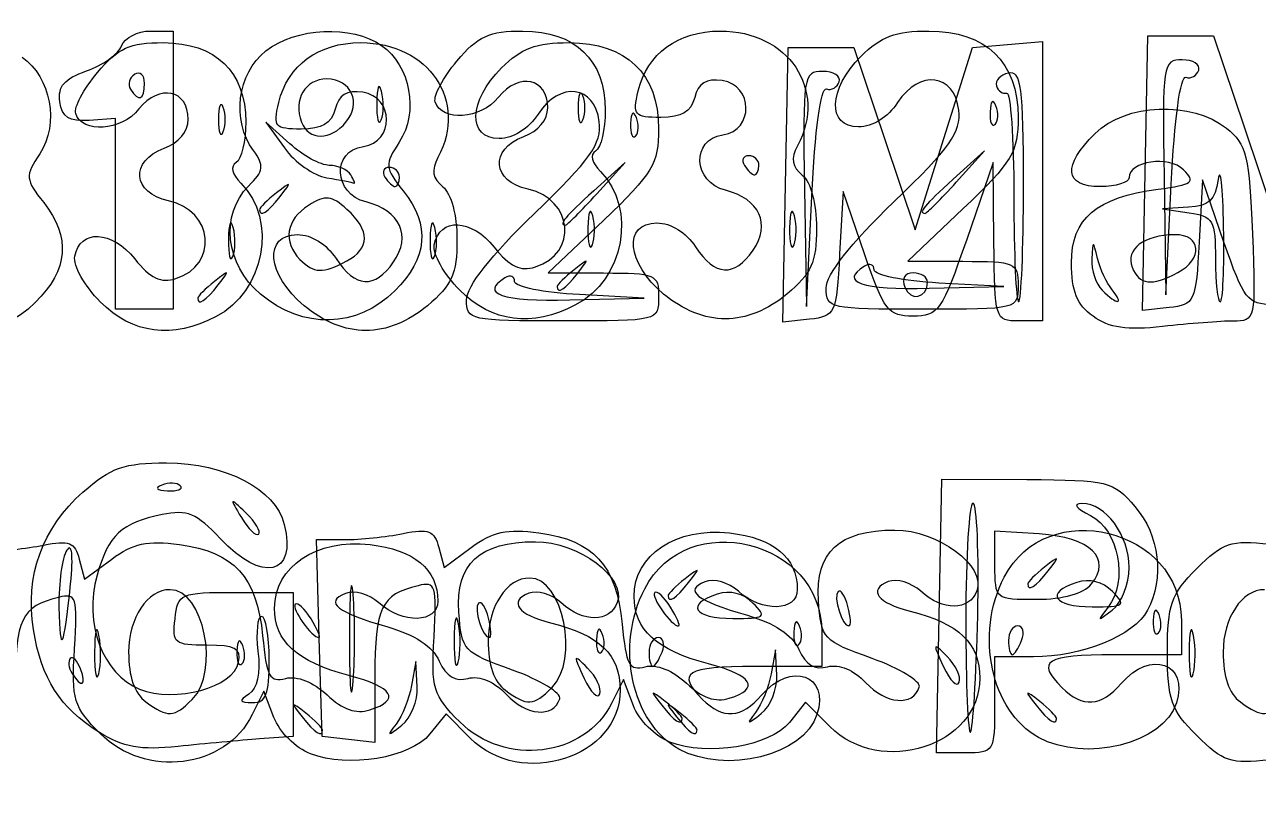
# Model space of a CAD drawing. Extents: x 2.03 to 5.39, y 7.1 to 8.91.
# Drawn here: x 3.5074 to 3.9357, y 7.1157 to 7.3813 of the extents above; entities that cross this region are included whole.
import ezdxf

# ---------------------------------------------------------------- set-up
doc = ezdxf.new("R2010")
doc.units = 0
doc.layers.add('Layer_1', color=7, linetype='CONTINUOUS')

msp = doc.modelspace()

# ---------------------------------------------------------------- linework, layer by layer
at = {"layer": 'Layer_1', "color": 7}
for p, q in [((3.551026, 7.379131), (3.559003, 7.379131)), ((3.559003, 7.379131), (3.559003, 7.330797)), ((3.89641, 7.329734), (3.897337, 7.377464)), ((3.897337, 7.377464), (3.908723, 7.377464)), ((3.908723, 7.377464), (3.920109, 7.377464)), ((3.920109, 7.377464), (3.930768, 7.345797)), ((3.77159, 7.325686), (3.772517, 7.373416)), ((3.772517, 7.373416), (3.783903, 7.373416)), ((3.783903, 7.373416), (3.795289, 7.373416)), ((3.795289, 7.373416), (3.805948, 7.341749)), ((3.826527, 7.341749), (3.836447, 7.373416)), ((3.836447, 7.373416), (3.848649, 7.37445)), ((3.848649, 7.37445), (3.86085, 7.375485)), ((3.86085, 7.375485), (3.86085, 7.32695)), ((3.910586, 7.363047), (3.910586, 7.363047)), ((3.549003, 7.360994), (3.549003, 7.360994)), ((3.785766, 7.358999), (3.785766, 7.358999)), ((3.631313, 7.358234), (3.631313, 7.358234)), ((3.701211, 7.356631), (3.701211, 7.356631)), ((3.576391, 7.352583), (3.576391, 7.352583)), ((3.844614, 7.353089), (3.844613, 7.353089)), ((3.539003, 7.348719), (3.52984, 7.348091)), ((3.539003, 7.315592), (3.539003, 7.348719)), ((3.599485, 7.339964), (3.591205, 7.347464)), ((3.591205, 7.347464), (3.597604, 7.338506)), ((3.618968, 7.34742), (3.618968, 7.347422)), ((3.719794, 7.349041), (3.719794, 7.349041)), ((3.930768, 7.345797), (3.941426, 7.314131)), ((3.805948, 7.341749), (3.816606, 7.310083)), ((3.816606, 7.310083), (3.826527, 7.341749)), ((3.84067, 7.337464), (3.829836, 7.327674)), ((3.830879, 7.326631), (3.84067, 7.337464)), ((3.71585, 7.333416), (3.705016, 7.323626)), ((3.706059, 7.322583), (3.71585, 7.333416)), ((3.843661, 7.333416), (3.834474, 7.306749)), ((3.843922, 7.305916), (3.843661, 7.333416)), ((3.559003, 7.330797), (3.559003, 7.282464)), ((3.62067, 7.329131), (3.62067, 7.329131)), ((3.637516, 7.328416), (3.637516, 7.328416)), ((3.762336, 7.332464), (3.762336, 7.332464)), ((3.895484, 7.282004), (3.896411, 7.329734)), ((3.896411, 7.329734), (3.89641, 7.329734)), ((3.770664, 7.277955), (3.771591, 7.325686)), ((3.771591, 7.325686), (3.77159, 7.325686)), ((3.778181, 7.324249), (3.778846, 7.283416)), ((3.830879, 7.326631), (3.830879, 7.326631)), ((3.854183, 7.325327), (3.854183, 7.325327)), ((3.86085, 7.32695), (3.86085, 7.278416)), ((3.903001, 7.328297), (3.903666, 7.287464)), ((3.903666, 7.287464), (3.905501, 7.325797)), ((3.916381, 7.327464), (3.915192, 7.305797)), ((3.923809, 7.305797), (3.916381, 7.327464)), ((3.596095, 7.321631), (3.596095, 7.321631)), ((3.706059, 7.322583), (3.706059, 7.322583)), ((3.778846, 7.283416), (3.780681, 7.321749)), ((3.791561, 7.323416), (3.790372, 7.301749)), ((3.798989, 7.301749), (3.791561, 7.323416)), ((3.539003, 7.315591), (3.539003, 7.315592)), ((3.539003, 7.282464), (3.539003, 7.315591)), ((3.833182, 7.317389), (3.814028, 7.299131)), ((3.911462, 7.317917), (3.902516, 7.317417)), ((3.902516, 7.317417), (3.911683, 7.316028)), ((3.708362, 7.313341), (3.689208, 7.295083)), ((3.704646, 7.314901), (3.704646, 7.314901)), ((3.774646, 7.314901), (3.774646, 7.314901)), ((3.579826, 7.310853), (3.579826, 7.310853)), ((3.649826, 7.310853), (3.649826, 7.310853)), ((3.923684, 7.310915), (3.923684, 7.310916)), ((3.619222, 7.299247), (3.619222, 7.299248)), ((3.814028, 7.299131), (3.833182, 7.299131)), ((3.689208, 7.295083), (3.708362, 7.295083)), ((3.699428, 7.294964), (3.699428, 7.294964)), ((3.907736, 7.2952), (3.907736, 7.2952)), ((3.574608, 7.290916), (3.574608, 7.290916)), ((3.82085, 7.291946), (3.82085, 7.291946)), ((3.821503, 7.289784), (3.847336, 7.290437)), ((3.847336, 7.290437), (3.824836, 7.291603)), ((3.824836, 7.291603), (3.824836, 7.291603)), ((3.589259, 7.28776), (3.589259, 7.28776)), ((3.6585, 7.289121), (3.6585, 7.289121)), ((3.66085, 7.28574), (3.66085, 7.28574)), ((3.696683, 7.285736), (3.722516, 7.286389)), ((3.722516, 7.286389), (3.700016, 7.287555)), ((3.700016, 7.287555), (3.700016, 7.287555)), ((3.729258, 7.28776), (3.729259, 7.28776)), ((3.78567, 7.289788), (3.78567, 7.289788)), ((3.88495, 7.289249), (3.88495, 7.289249)), ((3.53368, 7.285073), (3.53368, 7.285073)), ((3.549003, 7.282464), (3.539003, 7.282464)), ((3.559003, 7.282464), (3.549003, 7.282464)), ((3.604439, 7.283712), (3.604439, 7.283712)), ((3.904744, 7.283067), (3.895484, 7.282004)), ((3.779924, 7.279019), (3.770664, 7.277955)), ((3.86085, 7.278416), (3.852517, 7.278416)), ((3.87835, 7.280028), (3.87835, 7.280028)), ((3.824925, 7.175916), (3.825849, 7.223416)), ((3.825849, 7.223416), (3.855388, 7.223316)), ((3.561434, 7.221145), (3.561434, 7.221145)), ((3.584265, 7.21171), (3.584265, 7.21171)), ((3.859675, 7.204432), (3.844183, 7.205448)), ((3.844183, 7.205448), (3.844183, 7.193598)), ((3.60972, 7.168297), (3.60877, 7.202464)), ((3.60877, 7.202464), (3.61847, 7.202464)), ((3.52639, 7.195695), (3.528212, 7.18873)), ((3.528212, 7.18873), (3.537649, 7.195707)), ((3.65121, 7.199743), (3.653032, 7.192778)), ((3.653032, 7.192778), (3.662469, 7.199755)), ((3.862761, 7.191631), (3.862761, 7.191631)), ((3.89085, 7.192728), (3.89085, 7.192728)), ((3.523368, 7.18708), (3.523368, 7.18708)), ((3.737942, 7.187583), (3.737942, 7.187583)), ((3.58067, 7.184131), (3.60067, 7.184131)), ((3.60067, 7.184131), (3.60067, 7.159131)), ((3.621435, 7.183398), (3.621439, 7.183398)), ((3.877748, 7.187028), (3.877748, 7.187029)), ((3.885089, 7.184473), (3.885089, 7.184473)), ((3.731657, 7.178979), (3.731657, 7.178979)), ((3.760269, 7.180425), (3.760269, 7.180425)), ((3.793267, 7.179263), (3.793268, 7.179263)), ((3.606837, 7.174931), (3.606837, 7.174931)), ((3.668448, 7.175214), (3.668448, 7.175214)), ((3.824, 7.128413), (3.824924, 7.175913)), ((3.824924, 7.175913), (3.824925, 7.175916)), ((3.838294, 7.176143), (3.838294, 7.176143)), ((3.90128, 7.176422), (3.90128, 7.176422)), ((3.909003, 7.174387), (3.909003, 7.162464)), ((3.658027, 7.173259), (3.658027, 7.173259)), ((3.77646, 7.172374), (3.77646, 7.172374)), ((3.784183, 7.170339), (3.784183, 7.158416)), ((3.533207, 7.16921), (3.533207, 7.16921)), ((3.583127, 7.165708), (3.583127, 7.165708)), ((3.61067, 7.13413), (3.60972, 7.168297)), ((3.707947, 7.169756), (3.707947, 7.169756)), ((3.853542, 7.167464), (3.853542, 7.167464)), ((3.913207, 7.16921), (3.913207, 7.16921)), ((3.728722, 7.163416), (3.728722, 7.163416)), ((3.768096, 7.164131), (3.766564, 7.155797)), ((3.768549, 7.155372), (3.768096, 7.164131)), ((3.827679, 7.161884), (3.827679, 7.161884)), ((3.857623, 7.161746), (3.844183, 7.161746)), ((3.844183, 7.161746), (3.844183, 7.145079)), ((3.909003, 7.162464), (3.88567, 7.162464)), ((3.52682, 7.157608), (3.52682, 7.157608)), ((3.592336, 7.160797), (3.592336, 7.160797)), ((3.60067, 7.159131), (3.60067, 7.134131)), ((3.643276, 7.160083), (3.641744, 7.151749)), ((3.643729, 7.151324), (3.643276, 7.160083)), ((3.702859, 7.157835), (3.702859, 7.157835)), ((3.784183, 7.158416), (3.76085, 7.158416)), ((3.629003, 7.155168), (3.629003, 7.132021)), ((3.715308, 7.153848), (3.711257, 7.145721)), ((3.718762, 7.144763), (3.715308, 7.153848)), ((3.76855, 7.155372), (3.768549, 7.155372)), ((3.590488, 7.1498), (3.586437, 7.141673)), ((3.593943, 7.140714), (3.590488, 7.1498)), ((3.64373, 7.151324), (3.643729, 7.151324)), ((3.690432, 7.151035), (3.690432, 7.151036)), ((3.565612, 7.146987), (3.565612, 7.146987)), ((3.778537, 7.14596), (3.772903, 7.139001)), ((3.786952, 7.137545), (3.778537, 7.14596)), ((3.653717, 7.141911), (3.648083, 7.134953)), ((3.662132, 7.133497), (3.653717, 7.141911)), ((3.73567, 7.140389), (3.73567, 7.140389)), ((3.86567, 7.140389), (3.86567, 7.140389)), ((3.61085, 7.136341), (3.61085, 7.136341)), ((3.658452, 7.139168), (3.658452, 7.139169)), ((3.74085, 7.136341), (3.74085, 7.136341)), ((3.533351, 7.135498), (3.533351, 7.135498)), ((3.533632, 7.13512), (3.533632, 7.13512)), ((3.60067, 7.134131), (3.589003, 7.13325)), ((3.619836, 7.133076), (3.61067, 7.13413)), ((3.629003, 7.132021), (3.619836, 7.133076)), ((3.85937, 7.133782), (3.85937, 7.133782)), ((3.914342, 7.134411), (3.914342, 7.134411)), ((3.73455, 7.129734), (3.73455, 7.129734)), ((3.834091, 7.128413), (3.824, 7.128413))]:
    msp.add_line(p, q, dxfattribs=at)
for points in [[(3.591119, 7.372222), (3.601531, 7.380412), (3.621038, 7.381336), (3.631331, 7.374127)], [(3.54107, 7.373972), (3.542159, 7.376809), (3.546639, 7.379131), (3.551026, 7.379131)], [(3.657495, 7.368711), (3.664774, 7.377363), (3.668659, 7.379131), (3.680385, 7.379131)], [(3.680385, 7.379131), (3.698485, 7.379131), (3.709003, 7.369017), (3.709003, 7.351613)], [(3.72045, 7.358297), (3.723523, 7.371276), (3.734258, 7.379131), (3.748923, 7.379131)], [(3.748923, 7.379131), (3.772549, 7.379131), (3.786208, 7.358823), (3.77574, 7.339262)], [(3.797791, 7.370343), (3.804628, 7.37718), (3.809841, 7.379131), (3.821276, 7.379131)], [(3.821276, 7.379131), (3.841131, 7.379131), (3.852336, 7.368336), (3.852336, 7.349208)], [(3.528866, 7.36525), (3.53449, 7.36721), (3.539982, 7.371136), (3.54107, 7.373972)], [(3.532675, 7.364663), (3.539955, 7.373315), (3.543839, 7.375083), (3.555565, 7.375083)], [(3.555565, 7.375083), (3.573665, 7.375083), (3.584183, 7.364969), (3.584183, 7.347565)], [(3.586829, 7.337594), (3.57919, 7.348042), (3.581221, 7.364436), (3.591119, 7.372222)], [(3.59563, 7.354249), (3.598703, 7.367228), (3.609438, 7.375083), (3.624103, 7.375083)], [(3.624103, 7.375083), (3.647729, 7.375083), (3.661388, 7.354775), (3.65092, 7.335214)], [(3.631331, 7.374127), (3.641352, 7.367107), (3.644307, 7.350969), (3.637479, 7.340547)], [(3.672971, 7.366295), (3.679808, 7.373132), (3.685021, 7.375083), (3.696456, 7.375083)], [(3.696456, 7.375083), (3.716311, 7.375083), (3.727516, 7.364288), (3.727516, 7.345159)], [(3.506511, 7.370079), (3.516532, 7.363059), (3.519487, 7.346921), (3.512659, 7.336499)], [(3.649959, 7.354545), (3.649282, 7.356606), (3.652673, 7.362981), (3.657495, 7.368711)], [(3.796953, 7.345797), (3.785884, 7.345797), (3.786331, 7.358883), (3.797791, 7.370343)], [(3.909281, 7.369131), (3.902585, 7.369131), (3.90236, 7.367666), (3.903001, 7.328297)], [(3.915031, 7.365547), (3.915687, 7.367518), (3.9131, 7.369131), (3.909281, 7.369131)], [(3.519659, 7.354575), (3.518891, 7.35994), (3.521151, 7.362561), (3.528866, 7.36525)], [(3.52514, 7.350497), (3.524462, 7.352558), (3.527853, 7.358933), (3.532675, 7.364663)], [(3.545615, 7.364097), (3.543752, 7.362946), (3.543091, 7.360607), (3.544145, 7.3589)], [(3.549003, 7.360994), (3.549003, 7.363852), (3.547478, 7.365249), (3.545615, 7.364097)], [(3.672133, 7.341749), (3.661064, 7.341749), (3.661511, 7.354835), (3.672971, 7.366295)], [(3.689003, 7.352487), (3.689003, 7.36281), (3.679053, 7.36492), (3.671918, 7.356109)], [(3.749593, 7.361894), (3.744027, 7.362683), (3.74134, 7.361043), (3.740038, 7.356061)], [(3.784461, 7.365083), (3.777766, 7.365083), (3.77754, 7.363618), (3.778181, 7.324249)], [(3.790211, 7.361499), (3.790867, 7.36347), (3.78828, 7.365083), (3.784461, 7.365083)], [(3.831724, 7.351638), (3.83026, 7.364354), (3.818076, 7.365902), (3.810497, 7.354335)], [(3.849007, 7.364494), (3.84616, 7.363902), (3.844285, 7.361916), (3.84484, 7.360083)], [(3.854183, 7.325327), (3.854183, 7.359949), (3.85346, 7.365421), (3.849007, 7.364494)], [(3.905501, 7.325797), (3.906584, 7.348416), (3.908668, 7.363687), (3.910586, 7.363047)], [(3.910586, 7.363047), (3.912374, 7.362452), (3.914374, 7.363576), (3.915031, 7.365547)], [(3.544145, 7.3589), (3.547003, 7.354277), (3.549003, 7.355139), (3.549003, 7.360994)], [(3.564183, 7.348438), (3.564183, 7.358762), (3.554233, 7.360872), (3.547098, 7.352061)], [(3.612336, 7.362464), (3.604774, 7.362464), (3.60055, 7.35526), (3.603542, 7.347464)], [(3.618968, 7.347422), (3.624506, 7.354095), (3.620817, 7.362464), (3.612336, 7.362464)], [(3.624773, 7.357846), (3.619207, 7.358635), (3.616521, 7.356995), (3.615218, 7.352013)], [(3.631313, 7.358234), (3.630467, 7.361477), (3.629721, 7.359631), (3.629653, 7.354131)], [(3.706904, 7.347589), (3.705441, 7.360306), (3.693256, 7.361854), (3.685677, 7.350287)], [(3.701211, 7.356631), (3.700286, 7.358922), (3.699529, 7.357047), (3.699529, 7.352464)], [(3.749836, 7.343066), (3.760668, 7.344604), (3.760465, 7.360354), (3.749593, 7.361894)], [(3.780681, 7.321749), (3.781764, 7.344368), (3.783848, 7.359639), (3.785766, 7.358999)], [(3.785766, 7.358999), (3.787554, 7.358404), (3.789554, 7.359528), (3.790211, 7.361499)], [(3.84484, 7.360083), (3.845396, 7.358249), (3.846975, 7.357124), (3.84835, 7.357583)], [(3.52984, 7.348091), (3.522779, 7.347608), (3.520443, 7.349096), (3.519659, 7.354575)], [(3.576391, 7.352583), (3.575466, 7.354874), (3.574709, 7.352999), (3.574709, 7.348416)], [(3.603433, 7.345083), (3.59425, 7.345083), (3.593632, 7.345808), (3.59563, 7.354249)], [(3.625017, 7.339018), (3.635848, 7.340556), (3.635645, 7.356306), (3.624773, 7.357846)], [(3.629653, 7.354131), (3.629586, 7.348631), (3.630276, 7.345977), (3.631189, 7.348234)], [(3.631189, 7.348234), (3.632103, 7.350491), (3.632158, 7.354991), (3.631313, 7.358234)], [(3.671918, 7.356109), (3.665678, 7.348403), (3.652293, 7.34745), (3.649959, 7.354545)], [(3.701211, 7.348297), (3.702135, 7.350589), (3.702135, 7.354339), (3.701211, 7.356631)], [(3.728253, 7.349131), (3.71907, 7.349131), (3.718452, 7.349856), (3.72045, 7.358297)], [(3.740038, 7.356061), (3.738712, 7.350991), (3.735548, 7.349131), (3.728253, 7.349131)], [(3.810497, 7.354335), (3.807082, 7.349124), (3.801805, 7.345797), (3.796953, 7.345797)], [(3.844613, 7.353089), (3.843549, 7.355748), (3.842759, 7.354958), (3.8426, 7.351075)], [(3.84835, 7.357583), (3.849725, 7.35804), (3.85085, 7.341916), (3.85085, 7.321749)], [(3.879032, 7.343568), (3.889486, 7.354022), (3.912825, 7.354949), (3.924647, 7.345379)], [(3.547098, 7.352061), (3.540858, 7.344355), (3.527473, 7.343402), (3.52514, 7.350497)], [(3.576391, 7.344249), (3.577315, 7.346541), (3.577315, 7.350291), (3.576391, 7.352583)], [(3.615218, 7.352013), (3.613892, 7.346943), (3.610729, 7.345083), (3.603433, 7.345083)], [(3.685677, 7.350287), (3.682263, 7.345076), (3.676985, 7.341749), (3.672133, 7.341749)], [(3.68067, 7.342464), (3.685829, 7.344426), (3.689003, 7.348243), (3.689003, 7.352487)], [(3.699529, 7.352464), (3.699529, 7.347881), (3.700286, 7.346006), (3.701211, 7.348297)], [(3.709003, 7.351613), (3.709003, 7.344964), (3.707491, 7.33859), (3.705644, 7.337449)], [(3.719794, 7.349041), (3.718729, 7.3517), (3.71794, 7.35091), (3.71778, 7.347027)], [(3.809224, 7.319795), (3.828761, 7.338609), (3.832598, 7.34404), (3.831724, 7.351638)], [(3.8426, 7.351075), (3.842455, 7.347561), (3.843243, 7.345593), (3.84435, 7.3467)], [(3.84435, 7.3467), (3.845458, 7.347808), (3.845576, 7.350683), (3.844614, 7.353089)], [(3.55585, 7.338416), (3.561009, 7.340378), (3.564183, 7.344195), (3.564183, 7.348438)], [(3.574709, 7.348416), (3.574709, 7.343833), (3.575466, 7.341958), (3.576391, 7.344249)], [(3.584183, 7.347565), (3.584183, 7.340916), (3.582672, 7.334542), (3.580824, 7.333401)], [(3.603542, 7.347464), (3.605997, 7.341065), (3.613675, 7.341044), (3.618968, 7.34742)], [(3.684404, 7.315747), (3.703941, 7.334561), (3.707778, 7.339992), (3.706904, 7.347589)], [(3.71778, 7.347027), (3.717635, 7.343513), (3.718423, 7.341544), (3.71953, 7.342652)], [(3.71953, 7.342652), (3.720638, 7.34376), (3.720756, 7.346635), (3.719794, 7.349041)], [(3.852336, 7.349208), (3.852336, 7.337042), (3.850367, 7.333771), (3.833182, 7.317389)], [(3.682185, 7.324164), (3.669633, 7.326921), (3.668721, 7.337922), (3.68067, 7.342464)], [(3.727516, 7.345159), (3.727516, 7.332994), (3.725547, 7.329723), (3.708362, 7.313341)], [(3.750758, 7.323811), (3.739431, 7.326654), (3.738722, 7.341487), (3.749836, 7.343066)], [(3.88085, 7.325083), (3.868365, 7.325083), (3.867665, 7.332201), (3.879032, 7.343568)], [(3.924647, 7.345379), (3.93168, 7.339687), (3.93264, 7.335788), (3.933681, 7.308713)], [(3.557365, 7.320116), (3.544813, 7.322873), (3.543902, 7.333874), (3.55585, 7.338416)], [(3.585162, 7.32529), (3.590456, 7.330584), (3.590691, 7.332313), (3.586829, 7.337594)], [(3.597604, 7.338506), (3.601123, 7.333579), (3.607753, 7.328929), (3.612336, 7.328172)], [(3.613188, 7.332464), (3.610206, 7.332464), (3.60404, 7.335839), (3.599485, 7.339964)], [(3.625938, 7.319763), (3.614612, 7.322605), (3.613902, 7.337439), (3.625017, 7.339018)], [(3.637479, 7.340547), (3.632355, 7.332727), (3.632436, 7.331722), (3.638851, 7.323567)], [(3.705644, 7.337449), (3.703561, 7.336161), (3.704193, 7.333465), (3.707306, 7.330352)], [(3.77574, 7.339262), (3.773369, 7.334832), (3.773825, 7.332045), (3.777406, 7.329073)], [(3.512659, 7.336499), (3.507535, 7.328679), (3.507617, 7.327674), (3.514031, 7.319519)], [(3.580824, 7.333401), (3.578741, 7.332113), (3.579373, 7.329417), (3.582486, 7.326304)], [(3.65092, 7.335214), (3.648549, 7.330784), (3.649005, 7.327997), (3.652586, 7.325025)], [(3.758806, 7.335797), (3.756865, 7.335797), (3.756203, 7.334297), (3.757336, 7.332464)], [(3.762336, 7.332464), (3.762336, 7.334297), (3.760748, 7.335797), (3.758806, 7.335797)], [(3.909798, 7.330897), (3.904726, 7.335968), (3.89085, 7.333987), (3.89085, 7.328191)], [(3.62067, 7.329131), (3.619537, 7.330964), (3.61617, 7.332464), (3.613188, 7.332464)], [(3.6217, 7.326297), (3.622266, 7.326022), (3.6218, 7.327297), (3.62067, 7.329131)], [(3.633986, 7.331749), (3.632045, 7.331749), (3.631383, 7.330249), (3.632516, 7.328416)], [(3.632516, 7.328416), (3.633649, 7.326583), (3.635238, 7.325083), (3.636046, 7.325083)], [(3.637516, 7.328416), (3.637516, 7.330249), (3.635928, 7.331749), (3.633986, 7.331749)], [(3.636046, 7.325083), (3.636855, 7.325083), (3.637516, 7.326583), (3.637516, 7.328416)], [(3.707306, 7.330352), (3.720126, 7.317532), (3.715512, 7.292668), (3.698699, 7.283974)], [(3.757336, 7.332464), (3.758469, 7.330631), (3.760058, 7.329131), (3.760866, 7.329131)], [(3.760866, 7.329131), (3.761675, 7.329131), (3.762336, 7.330631), (3.762336, 7.332464)], [(3.777406, 7.329073), (3.780355, 7.326625), (3.782336, 7.319236), (3.782336, 7.310686)], [(3.900966, 7.324188), (3.912985, 7.3258), (3.91407, 7.326624), (3.909798, 7.330897)], [(3.923684, 7.310916), (3.923409, 7.325124), (3.922559, 7.332624), (3.921796, 7.327583)], [(3.582486, 7.326304), (3.595306, 7.313484), (3.590692, 7.28862), (3.573879, 7.279926)], [(3.589259, 7.28776), (3.577094, 7.297997), (3.575202, 7.31533), (3.585162, 7.32529)], [(3.596095, 7.321631), (3.600241, 7.326918), (3.600123, 7.327036), (3.594836, 7.322889)], [(3.612336, 7.328172), (3.61692, 7.327416), (3.621133, 7.326572), (3.6217, 7.326297)], [(3.652586, 7.325025), (3.655535, 7.322577), (3.657516, 7.315188), (3.657516, 7.306638)], [(3.684722, 7.297164), (3.699641, 7.301899), (3.697872, 7.320719), (3.682185, 7.324164)], [(3.829836, 7.327674), (3.819738, 7.318548), (3.817471, 7.315797), (3.820046, 7.315797)], [(3.820046, 7.315797), (3.820619, 7.315797), (3.825495, 7.320672), (3.830879, 7.326631)], [(3.852516, 7.285083), (3.853433, 7.285083), (3.854183, 7.303193), (3.854183, 7.325327)], [(3.87085, 7.298528), (3.87085, 7.314002), (3.879412, 7.321297), (3.900966, 7.324188)], [(3.89085, 7.328191), (3.89085, 7.326482), (3.88635, 7.325083), (3.88085, 7.325083)], [(3.921796, 7.327583), (3.920703, 7.320371), (3.918499, 7.318309), (3.911462, 7.317917)], [(3.559902, 7.293116), (3.574821, 7.297851), (3.573053, 7.316671), (3.557365, 7.320116)], [(3.594836, 7.322889), (3.591628, 7.320373), (3.589003, 7.317748), (3.589003, 7.317056)], [(3.589003, 7.317056), (3.589003, 7.314313), (3.59174, 7.316078), (3.596095, 7.321631)], [(3.619322, 7.317175), (3.613919, 7.322065), (3.611935, 7.32227), (3.605989, 7.318557)], [(3.638851, 7.323567), (3.648337, 7.311507), (3.647396, 7.300344), (3.635926, 7.288874)], [(3.705016, 7.323626), (3.694918, 7.3145), (3.692651, 7.311749), (3.695226, 7.311749)], [(3.695226, 7.311749), (3.6958, 7.311749), (3.700675, 7.316624), (3.706059, 7.322583)], [(3.760322, 7.302979), (3.766619, 7.311969), (3.76254, 7.320854), (3.750758, 7.323811)], [(3.85085, 7.321749), (3.85085, 7.301583), (3.8516, 7.285083), (3.852516, 7.285083)], [(3.514031, 7.319519), (3.523517, 7.307459), (3.522576, 7.296296), (3.511106, 7.284826)], [(3.605989, 7.318557), (3.598195, 7.313689), (3.596947, 7.305853), (3.603003, 7.299797)], [(3.619222, 7.299248), (3.627391, 7.30362), (3.627425, 7.309842), (3.619322, 7.317175)], [(3.635502, 7.298931), (3.641799, 7.307921), (3.63772, 7.316806), (3.625938, 7.319763)], [(3.66085, 7.28574), (3.66085, 7.290451), (3.66925, 7.301153), (3.684404, 7.315747)], [(3.704646, 7.314901), (3.703801, 7.318144), (3.703054, 7.316297), (3.702986, 7.310797)], [(3.774646, 7.314901), (3.773801, 7.318144), (3.773054, 7.316297), (3.772986, 7.310797)], [(3.78567, 7.289788), (3.78567, 7.2945), (3.79407, 7.305201), (3.809224, 7.319795)], [(3.911683, 7.316028), (3.920096, 7.314753), (3.92085, 7.313424), (3.92085, 7.299861)], [(3.579826, 7.310853), (3.578981, 7.314096), (3.578234, 7.312249), (3.578166, 7.306749)], [(3.649826, 7.310853), (3.648981, 7.314096), (3.648234, 7.312249), (3.648166, 7.306749)], [(3.649628, 7.304916), (3.65147, 7.31448), (3.662518, 7.314013), (3.670475, 7.304034)], [(3.704523, 7.304901), (3.705436, 7.307157), (3.705492, 7.311657), (3.704646, 7.314901)], [(3.729259, 7.28776), (3.716348, 7.298624), (3.715056, 7.312464), (3.726953, 7.312464)], [(3.726953, 7.312464), (3.731755, 7.312464), (3.737065, 7.309164), (3.740363, 7.304131)], [(3.774523, 7.304901), (3.775436, 7.307157), (3.775492, 7.311657), (3.774646, 7.314901)], [(3.524808, 7.300868), (3.52665, 7.310432), (3.537698, 7.309964), (3.545655, 7.299985)], [(3.579703, 7.300853), (3.580616, 7.303109), (3.580672, 7.307609), (3.579826, 7.310853)], [(3.604439, 7.283712), (3.591528, 7.294576), (3.590236, 7.308416), (3.602133, 7.308416)], [(3.602133, 7.308416), (3.606935, 7.308416), (3.612245, 7.305116), (3.615543, 7.300083)], [(3.649703, 7.300853), (3.650616, 7.303109), (3.650672, 7.307609), (3.649826, 7.310853)], [(3.702986, 7.310797), (3.702919, 7.305297), (3.703609, 7.302644), (3.704523, 7.304901)], [(3.782336, 7.310686), (3.782336, 7.298815), (3.780597, 7.294927), (3.77208, 7.28776)], [(3.772986, 7.310797), (3.772919, 7.305297), (3.773609, 7.302644), (3.774523, 7.304901)], [(3.906683, 7.308365), (3.896036, 7.308287), (3.889533, 7.303322), (3.891926, 7.297086)], [(3.907736, 7.2952), (3.916635, 7.299963), (3.915958, 7.308428), (3.906683, 7.308365)], [(3.922516, 7.285082), (3.923433, 7.285082), (3.923958, 7.296707), (3.923684, 7.310915)], [(3.933681, 7.308713), (3.934831, 7.278812), (3.934744, 7.278416), (3.927015, 7.278387)], [(3.578166, 7.306749), (3.5781, 7.301249), (3.57879, 7.298596), (3.579703, 7.300853)], [(3.657516, 7.306638), (3.657516, 7.294766), (3.655777, 7.290878), (3.647261, 7.283712)], [(3.648166, 7.306749), (3.6481, 7.301249), (3.64879, 7.298596), (3.649703, 7.300853)], [(3.6585, 7.289121), (3.653006, 7.294615), (3.649013, 7.301723), (3.649628, 7.304916)], [(3.670475, 7.304034), (3.675873, 7.297264), (3.679511, 7.29551), (3.684722, 7.297164)], [(3.740363, 7.304131), (3.747066, 7.2939), (3.753695, 7.293518), (3.760322, 7.302979)], [(3.834474, 7.306749), (3.825899, 7.281861), (3.824657, 7.280082), (3.815852, 7.280082)], [(3.852517, 7.278416), (3.844322, 7.278416), (3.844179, 7.278875), (3.843922, 7.305916)], [(3.879928, 7.300083), (3.878323, 7.306614), (3.878282, 7.306611), (3.877903, 7.299916)], [(3.915192, 7.305797), (3.914047, 7.284921), (3.913665, 7.284092), (3.904744, 7.283067)], [(3.940672, 7.284131), (3.932045, 7.284131), (3.930602, 7.285984), (3.923809, 7.305797)], [(3.53368, 7.285073), (3.528186, 7.290567), (3.524193, 7.297675), (3.524808, 7.300868)], [(3.545655, 7.299985), (3.551053, 7.293215), (3.554691, 7.291462), (3.559902, 7.293116)], [(3.603003, 7.299797), (3.6079, 7.2949), (3.610908, 7.294798), (3.619222, 7.299247)], [(3.615543, 7.300083), (3.622246, 7.289852), (3.628875, 7.28947), (3.635502, 7.298931)], [(3.699428, 7.294964), (3.703574, 7.300251), (3.703456, 7.300369), (3.69817, 7.296223)], [(3.790372, 7.301749), (3.789227, 7.280873), (3.788846, 7.280044), (3.779924, 7.279019)], [(3.815852, 7.280082), (3.807225, 7.280082), (3.805782, 7.281936), (3.798989, 7.301749)], [(3.802336, 7.296146), (3.802336, 7.298004), (3.800836, 7.298597), (3.799003, 7.297464)], [(3.833182, 7.299131), (3.851391, 7.299131), (3.852336, 7.29872), (3.852336, 7.290797)], [(3.87835, 7.280028), (3.872771, 7.284069), (3.87085, 7.288809), (3.87085, 7.298528)], [(3.877903, 7.299916), (3.877691, 7.296158), (3.879316, 7.291283), (3.881516, 7.289083)], [(3.88495, 7.289249), (3.883089, 7.291541), (3.88083, 7.296416), (3.879928, 7.300083)], [(3.92085, 7.299861), (3.92085, 7.291732), (3.9216, 7.285082), (3.922516, 7.285082)], [(3.574608, 7.290916), (3.578754, 7.296203), (3.578637, 7.296321), (3.57335, 7.292175)], [(3.677516, 7.292098), (3.677516, 7.293956), (3.676016, 7.294549), (3.674183, 7.293416)], [(3.69817, 7.296223), (3.694961, 7.293706), (3.692336, 7.291081), (3.692336, 7.290389)], [(3.692336, 7.290389), (3.692336, 7.287646), (3.695074, 7.289412), (3.699428, 7.294964)], [(3.708362, 7.295083), (3.726571, 7.295083), (3.727516, 7.294672), (3.727516, 7.286749)], [(3.799003, 7.297464), (3.790023, 7.291914), (3.798005, 7.28919), (3.821503, 7.289784)], [(3.824836, 7.291603), (3.812461, 7.292244), (3.802336, 7.294289), (3.802336, 7.296146)], [(3.815954, 7.295083), (3.812981, 7.295083), (3.811809, 7.293127), (3.81297, 7.290102)], [(3.82085, 7.291946), (3.82085, 7.293671), (3.818647, 7.295083), (3.815954, 7.295083)], [(3.891926, 7.297086), (3.894303, 7.290892), (3.898705, 7.290367), (3.907736, 7.2952)], [(3.57335, 7.292175), (3.570141, 7.289658), (3.567516, 7.287033), (3.567516, 7.286341)], [(3.567516, 7.286341), (3.567516, 7.283598), (3.570254, 7.285363), (3.574608, 7.290916)], [(3.674183, 7.293416), (3.665204, 7.287866), (3.673185, 7.285142), (3.696683, 7.285736)], [(3.700016, 7.287555), (3.687641, 7.288196), (3.677516, 7.290241), (3.677516, 7.292098)], [(3.81297, 7.290102), (3.814938, 7.284974), (3.82085, 7.286358), (3.82085, 7.291946)], [(3.852336, 7.290797), (3.852336, 7.282464), (3.852336, 7.282464), (3.819003, 7.282464)], [(3.635926, 7.288874), (3.622886, 7.275834), (3.603969, 7.275383), (3.589259, 7.28776)], [(3.698699, 7.283974), (3.683457, 7.276092), (3.669778, 7.277843), (3.6585, 7.289121)], [(3.694183, 7.278416), (3.662075, 7.278416), (3.66085, 7.278685), (3.66085, 7.28574)], [(3.727516, 7.286749), (3.727516, 7.278416), (3.727516, 7.278416), (3.694183, 7.278416)], [(3.750669, 7.279131), (3.743532, 7.279131), (3.735821, 7.282239), (3.729258, 7.28776)], [(3.77208, 7.28776), (3.765518, 7.282239), (3.757807, 7.279131), (3.750669, 7.279131)], [(3.819003, 7.282464), (3.786895, 7.282464), (3.78567, 7.282733), (3.78567, 7.289788)], [(3.881516, 7.289083), (3.886785, 7.283814), (3.889265, 7.283934), (3.88495, 7.289249)], [(3.511106, 7.284826), (3.498066, 7.271786), (3.479149, 7.271335), (3.464439, 7.283712)], [(3.573879, 7.279926), (3.558637, 7.272044), (3.544958, 7.273795), (3.53368, 7.285073)], [(3.62585, 7.275083), (3.618712, 7.275083), (3.611001, 7.278191), (3.604439, 7.283712)], [(3.647261, 7.283712), (3.640698, 7.278191), (3.632987, 7.275083), (3.62585, 7.275083)], [(3.902516, 7.276477), (3.890104, 7.275076), (3.883935, 7.275982), (3.87835, 7.280028)], [(3.927015, 7.278387), (3.922707, 7.278376), (3.911683, 7.277511), (3.902516, 7.276477)], [(3.527656, 7.218964), (3.537404, 7.227523), (3.541984, 7.229129), (3.556619, 7.229118)], [(3.556619, 7.229118), (3.577145, 7.229107), (3.594472, 7.220064), (3.597561, 7.207757)], [(3.555045, 7.221408), (3.552386, 7.220344), (3.553175, 7.219554), (3.557059, 7.219394)], [(3.561434, 7.221145), (3.560326, 7.222252), (3.557451, 7.222371), (3.555045, 7.221408)], [(3.855388, 7.223316), (3.883492, 7.223227), (3.885313, 7.22277), (3.892888, 7.213963)], [(3.510467, 7.171289), (3.507503, 7.189858), (3.513523, 7.206555), (3.527656, 7.218964)], [(3.557059, 7.219394), (3.560572, 7.21925), (3.562541, 7.220037), (3.561434, 7.221145)], [(3.584265, 7.21171), (3.578526, 7.217208), (3.578455, 7.217137), (3.582671, 7.210116)], [(3.847496, 7.189439), (3.862218, 7.217908), (3.909003, 7.206458), (3.909003, 7.174387)], [(3.57529, 7.202871), (3.567092, 7.211647), (3.563929, 7.212949), (3.555103, 7.211184)], [(3.722676, 7.185391), (3.737398, 7.213859), (3.784183, 7.20241), (3.784183, 7.170339)], [(3.836683, 7.215087), (3.835308, 7.215085), (3.834183, 7.196833), (3.834183, 7.174527)], [(3.838294, 7.176143), (3.838783, 7.197565), (3.838058, 7.21509), (3.836683, 7.215087)], [(3.8745, 7.215034), (3.871188, 7.215), (3.872326, 7.213403), (3.877516, 7.210791)], [(3.89085, 7.192728), (3.89085, 7.203993), (3.882701, 7.215109), (3.8745, 7.215034)], [(3.892888, 7.213963), (3.901416, 7.204049), (3.903226, 7.189082), (3.897248, 7.177911)], [(3.555103, 7.211184), (3.541122, 7.208388), (3.5364, 7.203976), (3.532578, 7.190134)], [(3.582671, 7.210116), (3.585098, 7.206074), (3.587801, 7.203485), (3.588678, 7.204362)], [(3.588678, 7.204362), (3.589555, 7.205238), (3.587569, 7.208545), (3.584265, 7.21171)], [(3.877516, 7.210791), (3.887229, 7.205903), (3.890635, 7.188052), (3.883577, 7.179032)], [(3.597561, 7.207757), (3.602028, 7.189956), (3.58985, 7.187284), (3.57529, 7.202871)], [(3.61847, 7.202464), (3.623805, 7.202464), (3.632944, 7.203418), (3.638779, 7.204585)], [(3.638779, 7.204585), (3.647688, 7.206367), (3.649681, 7.205591), (3.65121, 7.199743)], [(3.662469, 7.199755), (3.669874, 7.20523), (3.674929, 7.206327), (3.685944, 7.20485)], [(3.685944, 7.20485), (3.704893, 7.202308), (3.712891, 7.193537), (3.71485, 7.173154)], [(3.719003, 7.182738), (3.719003, 7.197164), (3.733578, 7.206867), (3.752134, 7.204794)], [(3.752134, 7.204794), (3.767433, 7.203084), (3.77567, 7.196213), (3.77567, 7.18516)], [(3.782993, 7.181339), (3.781774, 7.19804), (3.790199, 7.205797), (3.809559, 7.205797)], [(3.809559, 7.205797), (3.824497, 7.205797), (3.841315, 7.193295), (3.837999, 7.184655)], [(3.877748, 7.187029), (3.885086, 7.19587), (3.877401, 7.203269), (3.859675, 7.204432)], [(3.49365, 7.198415), (3.498985, 7.198415), (3.508124, 7.19937), (3.513959, 7.200537)], [(3.513959, 7.200537), (3.522868, 7.202319), (3.524861, 7.201543), (3.52639, 7.195695)], [(3.523368, 7.18708), (3.524344, 7.19711), (3.523829, 7.201591), (3.522029, 7.198747)], [(3.537649, 7.195707), (3.545054, 7.201182), (3.550109, 7.202279), (3.561124, 7.200801)], [(3.561124, 7.200801), (3.580073, 7.19826), (3.588072, 7.189489), (3.59003, 7.169106)], [(3.594183, 7.17869), (3.594183, 7.193116), (3.608758, 7.202819), (3.627314, 7.200746)], [(3.627314, 7.200746), (3.642613, 7.199036), (3.65085, 7.192165), (3.65085, 7.181112)], [(3.658173, 7.177291), (3.656954, 7.193992), (3.665379, 7.201749), (3.684739, 7.201749)], [(3.684739, 7.201749), (3.699677, 7.201749), (3.716495, 7.189247), (3.713179, 7.180607)], [(3.914342, 7.192421), (3.923449, 7.201528), (3.926078, 7.202403), (3.939716, 7.200866)], [(3.522029, 7.198747), (3.520421, 7.196208), (3.5192, 7.187381), (3.519317, 7.179131)], [(3.862761, 7.191631), (3.866908, 7.196918), (3.86679, 7.197036), (3.861503, 7.192889)], [(3.737942, 7.187583), (3.742088, 7.19287), (3.74197, 7.192987), (3.736683, 7.188841)], [(3.844183, 7.193598), (3.844183, 7.181826), (3.844283, 7.181749), (3.858775, 7.181749)], [(3.861503, 7.192889), (3.858295, 7.190373), (3.85567, 7.187748), (3.85567, 7.187056)], [(3.85567, 7.187056), (3.85567, 7.184313), (3.858407, 7.186078), (3.862761, 7.191631)], [(3.885016, 7.17799), (3.888296, 7.180563), (3.89085, 7.187014), (3.89085, 7.192728)], [(3.904183, 7.163416), (3.904183, 7.179977), (3.905415, 7.183494), (3.914342, 7.192421)], [(3.519317, 7.179131), (3.519568, 7.161357), (3.521172, 7.164504), (3.523368, 7.18708)], [(3.532578, 7.190134), (3.527932, 7.173307), (3.534487, 7.155726), (3.547336, 7.150552)], [(3.621439, 7.183398), (3.62074, 7.191134), (3.620176, 7.183965), (3.620186, 7.167464)], [(3.649542, 7.168646), (3.650588, 7.186671), (3.650184, 7.187968), (3.644003, 7.186461)], [(3.682735, 7.189131), (3.674838, 7.189131), (3.668336, 7.179347), (3.668336, 7.167464)], [(3.690432, 7.151036), (3.700131, 7.160735), (3.694394, 7.189131), (3.682735, 7.189131)], [(3.736683, 7.188841), (3.733475, 7.186325), (3.73085, 7.1837), (3.73085, 7.183008)], [(3.73085, 7.183008), (3.73085, 7.180264), (3.733587, 7.18203), (3.737942, 7.187583)], [(3.74357, 7.187758), (3.736038, 7.184868), (3.740732, 7.181185), (3.758323, 7.176179)], [(3.755223, 7.184534), (3.751776, 7.187654), (3.746849, 7.189017), (3.74357, 7.187758)], [(3.807249, 7.187891), (3.800064, 7.185134), (3.803563, 7.180371), (3.814805, 7.177607)], [(3.818556, 7.184534), (3.815272, 7.187507), (3.810184, 7.189017), (3.807249, 7.187891)], [(3.85937, 7.133782), (3.842913, 7.142904), (3.837223, 7.169573), (3.847496, 7.189439)], [(3.872708, 7.187582), (3.861471, 7.184016), (3.864559, 7.179131), (3.878051, 7.179131)], [(3.885089, 7.184473), (3.881678, 7.187885), (3.877202, 7.189008), (3.872708, 7.187582)], [(3.524722, 7.164598), (3.525768, 7.182622), (3.525364, 7.18392), (3.519183, 7.182413)], [(3.557915, 7.185083), (3.550018, 7.185083), (3.543516, 7.175299), (3.543516, 7.163416)], [(3.565612, 7.146987), (3.575311, 7.156687), (3.569574, 7.185083), (3.557915, 7.185083)], [(3.559615, 7.174964), (3.560635, 7.183828), (3.561329, 7.184131), (3.58067, 7.184131)], [(3.61875, 7.18371), (3.611219, 7.18082), (3.615912, 7.177137), (3.633503, 7.172131)], [(3.630403, 7.180486), (3.626956, 7.183606), (3.622029, 7.184969), (3.61875, 7.18371)], [(3.621457, 7.153398), (3.622146, 7.162162), (3.622138, 7.175662), (3.621435, 7.183398)], [(3.644003, 7.186461), (3.631115, 7.183317), (3.629003, 7.17891), (3.629003, 7.155168)], [(3.682429, 7.183843), (3.675244, 7.181086), (3.678743, 7.176323), (3.689985, 7.173559)], [(3.693736, 7.180486), (3.690452, 7.183458), (3.685364, 7.184969), (3.682429, 7.183843)], [(3.73455, 7.129734), (3.718093, 7.138855), (3.712403, 7.165525), (3.722676, 7.185391)], [(3.726154, 7.18406), (3.724725, 7.182631), (3.73199, 7.172464), (3.734439, 7.172464)], [(3.731657, 7.178979), (3.72942, 7.182562), (3.726943, 7.184849), (3.726154, 7.18406)], [(3.747888, 7.183534), (3.736651, 7.179967), (3.739739, 7.175083), (3.753231, 7.175083)], [(3.760269, 7.180425), (3.756858, 7.183836), (3.752382, 7.18496), (3.747888, 7.183534)], [(3.77567, 7.18516), (3.77567, 7.177465), (3.763447, 7.177092), (3.755223, 7.184534)], [(3.789834, 7.184406), (3.788031, 7.182603), (3.791216, 7.172464), (3.793586, 7.172464)], [(3.793268, 7.179263), (3.79229, 7.183002), (3.790745, 7.185317), (3.789834, 7.184406)], [(3.837999, 7.184655), (3.835301, 7.177623), (3.826255, 7.177567), (3.818556, 7.184534)], [(3.858775, 7.181749), (3.868022, 7.181749), (3.874972, 7.183683), (3.877748, 7.187028)], [(3.878051, 7.179131), (3.889409, 7.179131), (3.88999, 7.179572), (3.885089, 7.184473)], [(3.937915, 7.185083), (3.930018, 7.185083), (3.923516, 7.175299), (3.923516, 7.163416)], [(3.519183, 7.182413), (3.506296, 7.179269), (3.504183, 7.174862), (3.504183, 7.15112)], [(3.620016, 7.155264), (3.601896, 7.160088), (3.594183, 7.167083), (3.594183, 7.17869)], [(3.601334, 7.180012), (3.599906, 7.178583), (3.60717, 7.168416), (3.609619, 7.168416)], [(3.606837, 7.174931), (3.6046, 7.178514), (3.602123, 7.180801), (3.601334, 7.180012)], [(3.65085, 7.181112), (3.65085, 7.173417), (3.638627, 7.173044), (3.630403, 7.180486)], [(3.665015, 7.180358), (3.663211, 7.178555), (3.666397, 7.168416), (3.668766, 7.168416)], [(3.668448, 7.175214), (3.66747, 7.178954), (3.665925, 7.181269), (3.665015, 7.180358)], [(3.713179, 7.180607), (3.710481, 7.173575), (3.701435, 7.173519), (3.693736, 7.180486)], [(3.744836, 7.159312), (3.726716, 7.164136), (3.719003, 7.171131), (3.719003, 7.182738)], [(3.734439, 7.172464), (3.735147, 7.172464), (3.733895, 7.175396), (3.731657, 7.178979)], [(3.753231, 7.175083), (3.764589, 7.175083), (3.76517, 7.175524), (3.760269, 7.180425)], [(3.801627, 7.16119), (3.784526, 7.167319), (3.783973, 7.167917), (3.782993, 7.181339)], [(3.793586, 7.172464), (3.794389, 7.172464), (3.794245, 7.175523), (3.793267, 7.179263)], [(3.883577, 7.179032), (3.879632, 7.17399), (3.879779, 7.173883), (3.885016, 7.17799)], [(3.90128, 7.176422), (3.900216, 7.179082), (3.899426, 7.178292), (3.899266, 7.174409)], [(3.570693, 7.165797), (3.559424, 7.165797), (3.558635, 7.16645), (3.559615, 7.174964)], [(3.589672, 7.175797), (3.588207, 7.175797), (3.587641, 7.170375), (3.588415, 7.163747)], [(3.592336, 7.160797), (3.592336, 7.169047), (3.591137, 7.175797), (3.589672, 7.175797)], [(3.609619, 7.168416), (3.610327, 7.168416), (3.609075, 7.171348), (3.606837, 7.174931)], [(3.658027, 7.173259), (3.657229, 7.177405), (3.656547, 7.174797), (3.65651, 7.167464)], [(3.676807, 7.157141), (3.659706, 7.163271), (3.659153, 7.163869), (3.658173, 7.177291)], [(3.668766, 7.168416), (3.669569, 7.168416), (3.669425, 7.171475), (3.668448, 7.175214)], [(3.758323, 7.176179), (3.767639, 7.173528), (3.773877, 7.169396), (3.776174, 7.164354)], [(3.77646, 7.172374), (3.775396, 7.175033), (3.774606, 7.174244), (3.774446, 7.17036)], [(3.814805, 7.177607), (3.831868, 7.173411), (3.839003, 7.166538), (3.839003, 7.154295)], [(3.834183, 7.174527), (3.834183, 7.152222), (3.834909, 7.134697), (3.835794, 7.135583)], [(3.835794, 7.135583), (3.836679, 7.136468), (3.837805, 7.154721), (3.838294, 7.176143)], [(3.897248, 7.177911), (3.892539, 7.169112), (3.874482, 7.161746), (3.857623, 7.161746)], [(3.899266, 7.174409), (3.899122, 7.170895), (3.899909, 7.168926), (3.901017, 7.170034)], [(3.901017, 7.170034), (3.902125, 7.171141), (3.902243, 7.174016), (3.90128, 7.176422)], [(3.533351, 7.135498), (3.519623, 7.144065), (3.513211, 7.154094), (3.510467, 7.171289)], [(3.533207, 7.16921), (3.532409, 7.173357), (3.531727, 7.170749), (3.53169, 7.163416)], [(3.633503, 7.172131), (3.642819, 7.16948), (3.649057, 7.165348), (3.651354, 7.160306)], [(3.65796, 7.159925), (3.658794, 7.163112), (3.658824, 7.169112), (3.658027, 7.173259)], [(3.689985, 7.173559), (3.707048, 7.169363), (3.714183, 7.16249), (3.714183, 7.150247)], [(3.707947, 7.169756), (3.706882, 7.172415), (3.706093, 7.171625), (3.705933, 7.167742)], [(3.71485, 7.173154), (3.716228, 7.15881), (3.717291, 7.156845), (3.722881, 7.158307)], [(3.774446, 7.17036), (3.774302, 7.166847), (3.77509, 7.164878), (3.776197, 7.165985)], [(3.776197, 7.165985), (3.777305, 7.167093), (3.777423, 7.169968), (3.77646, 7.172374)], [(3.852232, 7.172464), (3.850456, 7.172464), (3.849003, 7.170214), (3.849003, 7.167464)], [(3.853542, 7.167464), (3.854597, 7.170214), (3.854007, 7.172464), (3.852232, 7.172464)], [(3.913207, 7.16921), (3.912411, 7.173357), (3.911727, 7.170749), (3.91169, 7.163416)], [(3.53314, 7.155877), (3.533974, 7.159064), (3.534004, 7.165064), (3.533207, 7.16921)], [(3.581707, 7.159964), (3.582607, 7.164656), (3.580451, 7.165797), (3.570693, 7.165797)], [(3.583127, 7.165708), (3.582062, 7.168367), (3.581273, 7.167577), (3.581113, 7.163694)], [(3.582864, 7.159319), (3.583971, 7.160427), (3.58409, 7.163301), (3.583127, 7.165708)], [(3.59003, 7.169106), (3.591408, 7.154762), (3.592471, 7.152797), (3.598061, 7.154259)], [(3.620186, 7.167464), (3.620196, 7.150964), (3.620768, 7.144634), (3.621457, 7.153398)], [(3.658452, 7.139169), (3.649216, 7.148405), (3.648505, 7.150759), (3.649542, 7.168646)], [(3.65651, 7.167464), (3.656477, 7.160131), (3.657126, 7.156738), (3.65796, 7.159925)], [(3.668336, 7.167464), (3.668336, 7.158879), (3.670344, 7.153061), (3.674307, 7.150163)], [(3.705933, 7.167742), (3.705788, 7.164228), (3.706576, 7.162259), (3.707684, 7.163367)], [(3.707684, 7.163367), (3.708791, 7.164475), (3.70891, 7.16735), (3.707947, 7.169756)], [(3.727412, 7.168416), (3.725636, 7.168416), (3.724183, 7.166166), (3.724183, 7.163416)], [(3.728722, 7.163416), (3.729777, 7.166166), (3.729187, 7.168416), (3.727412, 7.168416)], [(3.827679, 7.161884), (3.822659, 7.166903), (3.822567, 7.166634), (3.826459, 7.158332)], [(3.849003, 7.167464), (3.849003, 7.164714), (3.849593, 7.162464), (3.850313, 7.162464)], [(3.850313, 7.162464), (3.851033, 7.162464), (3.852486, 7.164714), (3.853542, 7.167464)], [(3.91314, 7.155877), (3.913974, 7.159064), (3.914004, 7.165064), (3.913207, 7.16921)], [(3.52682, 7.157608), (3.525734, 7.160437), (3.524131, 7.162037), (3.523257, 7.161163)], [(3.533632, 7.13512), (3.524396, 7.144356), (3.523685, 7.146711), (3.524722, 7.164598)], [(3.53169, 7.163416), (3.531657, 7.156083), (3.532306, 7.15269), (3.53314, 7.155877)], [(3.543516, 7.163416), (3.543516, 7.154831), (3.545524, 7.149013), (3.549487, 7.146115)], [(3.581113, 7.163694), (3.580968, 7.16018), (3.581756, 7.158211), (3.582864, 7.159319)], [(3.588415, 7.163747), (3.589334, 7.155873), (3.588236, 7.150692), (3.585246, 7.148798)], [(3.702859, 7.157835), (3.697839, 7.162855), (3.697747, 7.162586), (3.701639, 7.154284)], [(3.724183, 7.163416), (3.724183, 7.160666), (3.724773, 7.158416), (3.725493, 7.158416)], [(3.725493, 7.158416), (3.726213, 7.158416), (3.727667, 7.160666), (3.728722, 7.163416)], [(3.776174, 7.164354), (3.778643, 7.158936), (3.781659, 7.157115), (3.7862, 7.158303)], [(3.83189, 7.1529), (3.832561, 7.154854), (3.830666, 7.158896), (3.827679, 7.161884)], [(3.88567, 7.162464), (3.861823, 7.162464), (3.858344, 7.160266), (3.867574, 7.151035)], [(3.88811, 7.152464), (3.898245, 7.164301), (3.911711, 7.15958), (3.907315, 7.145731)], [(3.914342, 7.134411), (3.905415, 7.143338), (3.904183, 7.146855), (3.904183, 7.163416)], [(3.91169, 7.163416), (3.911657, 7.156083), (3.912306, 7.15269), (3.91314, 7.155877)], [(3.923516, 7.163416), (3.923516, 7.154831), (3.925524, 7.149013), (3.929487, 7.146115)], [(3.523257, 7.161163), (3.522384, 7.16029), (3.522657, 7.157975), (3.523866, 7.156019)], [(3.523866, 7.156019), (3.527153, 7.150701), (3.529074, 7.151734), (3.52682, 7.157608)], [(3.547336, 7.150552), (3.559723, 7.145565), (3.580011, 7.15112), (3.581707, 7.159964)], [(3.586503, 7.145848), (3.591202, 7.145804), (3.592336, 7.148715), (3.592336, 7.160797)], [(3.651354, 7.160306), (3.653823, 7.154888), (3.656839, 7.153067), (3.66138, 7.154255)], [(3.693197, 7.14712), (3.693875, 7.149157), (3.6865, 7.153667), (3.676807, 7.157141)], [(3.70707, 7.148852), (3.707741, 7.150806), (3.705846, 7.154848), (3.702859, 7.157835)], [(3.722881, 7.158307), (3.726766, 7.159322), (3.732455, 7.15705), (3.737213, 7.15258)], [(3.76085, 7.158416), (3.737003, 7.158416), (3.733524, 7.156218), (3.742754, 7.146987)], [(3.752053, 7.147374), (3.762924, 7.150824), (3.760278, 7.1552), (3.744836, 7.159312)], [(3.76329, 7.148416), (3.773425, 7.160253), (3.786891, 7.155532), (3.782495, 7.141682)], [(3.7862, 7.158303), (3.790233, 7.159357), (3.79527, 7.157238), (3.799486, 7.152713)], [(3.818017, 7.151168), (3.818695, 7.153206), (3.81132, 7.157715), (3.801627, 7.16119)], [(3.826459, 7.158332), (3.828775, 7.153391), (3.831219, 7.150947), (3.83189, 7.1529)], [(3.598061, 7.154259), (3.601946, 7.155274), (3.607635, 7.153001), (3.612393, 7.148531)], [(3.627233, 7.143325), (3.638104, 7.146776), (3.635458, 7.151152), (3.620016, 7.155264)], [(3.66138, 7.154255), (3.665413, 7.155309), (3.67045, 7.15319), (3.674666, 7.148665)], [(3.701639, 7.154284), (3.703955, 7.149343), (3.706399, 7.146899), (3.70707, 7.148852)], [(3.766564, 7.155797), (3.765721, 7.151214), (3.7633, 7.145214), (3.761184, 7.142464)], [(3.76317, 7.142039), (3.766386, 7.14456), (3.7688, 7.150544), (3.76855, 7.155372)], [(3.839003, 7.154295), (3.839003, 7.13081), (3.804719, 7.119778), (3.786952, 7.137545)], [(3.585246, 7.148798), (3.58164, 7.146514), (3.581906, 7.145889), (3.586503, 7.145848)], [(3.612393, 7.148531), (3.617813, 7.14344), (3.622458, 7.14181), (3.627233, 7.143325)], [(3.641744, 7.151749), (3.640901, 7.147166), (3.63848, 7.141166), (3.636364, 7.138416)], [(3.63835, 7.13799), (3.641566, 7.140512), (3.64398, 7.146496), (3.64373, 7.151324)], [(3.714183, 7.150247), (3.714183, 7.126762), (3.679899, 7.115729), (3.662132, 7.133497)], [(3.674307, 7.150163), (3.681977, 7.144554), (3.684063, 7.144667), (3.690432, 7.151035)], [(3.674666, 7.148665), (3.681592, 7.14123), (3.690976, 7.140448), (3.693197, 7.14712)], [(3.729836, 7.146223), (3.724549, 7.150369), (3.724432, 7.150251), (3.728578, 7.144964)], [(3.737213, 7.15258), (3.742633, 7.147488), (3.747278, 7.145858), (3.752053, 7.147374)], [(3.799486, 7.152713), (3.806412, 7.145278), (3.815796, 7.144496), (3.818017, 7.151168)], [(3.859836, 7.146222), (3.854549, 7.150369), (3.854432, 7.150251), (3.858578, 7.144964)], [(3.867574, 7.151035), (3.874627, 7.143982), (3.881241, 7.144442), (3.88811, 7.152464)], [(3.549487, 7.146115), (3.557157, 7.140506), (3.559243, 7.140619), (3.565612, 7.146987)], [(3.605016, 7.142175), (3.59973, 7.146321), (3.599612, 7.146203), (3.603758, 7.140916)], [(3.711257, 7.145721), (3.701876, 7.126907), (3.674154, 7.123466), (3.658452, 7.139168)], [(3.731443, 7.13212), (3.726369, 7.134076), (3.720662, 7.139765), (3.718762, 7.144763)], [(3.728578, 7.144964), (3.732932, 7.139412), (3.73567, 7.137646), (3.73567, 7.140389)], [(3.735016, 7.142174), (3.72973, 7.14632), (3.729612, 7.146203), (3.733758, 7.140916)], [(3.73567, 7.140389), (3.73567, 7.141082), (3.733045, 7.143706), (3.729836, 7.146223)], [(3.742754, 7.146987), (3.749808, 7.139934), (3.756422, 7.140394), (3.76329, 7.148416)], [(3.844183, 7.145079), (3.844183, 7.128749), (3.843978, 7.128413), (3.834091, 7.128413)], [(3.858578, 7.144964), (3.862932, 7.139411), (3.86567, 7.137646), (3.86567, 7.140389)], [(3.907315, 7.145731), (3.90283, 7.131599), (3.875567, 7.124805), (3.85937, 7.133782)], [(3.86567, 7.140389), (3.86567, 7.141081), (3.863045, 7.143706), (3.859836, 7.146222)], [(3.929487, 7.146115), (3.937157, 7.140506), (3.939243, 7.140619), (3.945612, 7.146987)], [(3.586437, 7.141673), (3.577057, 7.122859), (3.549334, 7.119418), (3.533632, 7.13512)], [(3.606623, 7.128072), (3.601549, 7.130028), (3.595842, 7.135717), (3.593943, 7.140714)], [(3.603758, 7.140916), (3.608112, 7.135364), (3.61085, 7.133598), (3.61085, 7.136341)], [(3.61085, 7.136341), (3.61085, 7.137033), (3.608225, 7.139658), (3.605016, 7.142175)], [(3.733758, 7.140916), (3.738112, 7.135363), (3.74085, 7.133597), (3.74085, 7.136341)], [(3.782495, 7.141682), (3.77801, 7.127551), (3.750747, 7.120757), (3.73455, 7.129734)], [(3.74085, 7.136341), (3.74085, 7.137033), (3.738225, 7.139658), (3.735016, 7.142174)], [(3.761184, 7.142464), (3.757837, 7.138114), (3.758095, 7.138059), (3.76317, 7.142039)], [(3.636364, 7.138416), (3.633017, 7.134066), (3.633275, 7.13401), (3.63835, 7.13799)], [(3.772903, 7.139001), (3.766143, 7.130654), (3.744544, 7.127069), (3.731443, 7.13212)], [(3.56067, 7.130609), (3.547656, 7.129235), (3.541668, 7.130307), (3.533351, 7.135498)], [(3.589003, 7.13325), (3.582586, 7.132765), (3.569836, 7.131577), (3.56067, 7.130609)], [(3.648083, 7.134953), (3.641323, 7.126606), (3.619724, 7.123021), (3.606623, 7.128072)], [(3.939716, 7.125966), (3.926078, 7.124429), (3.923449, 7.125304), (3.914342, 7.134411)]]:
    msp.add_open_spline(points, degree=3, dxfattribs=at)

doc.saveas('drawing.dxf')
